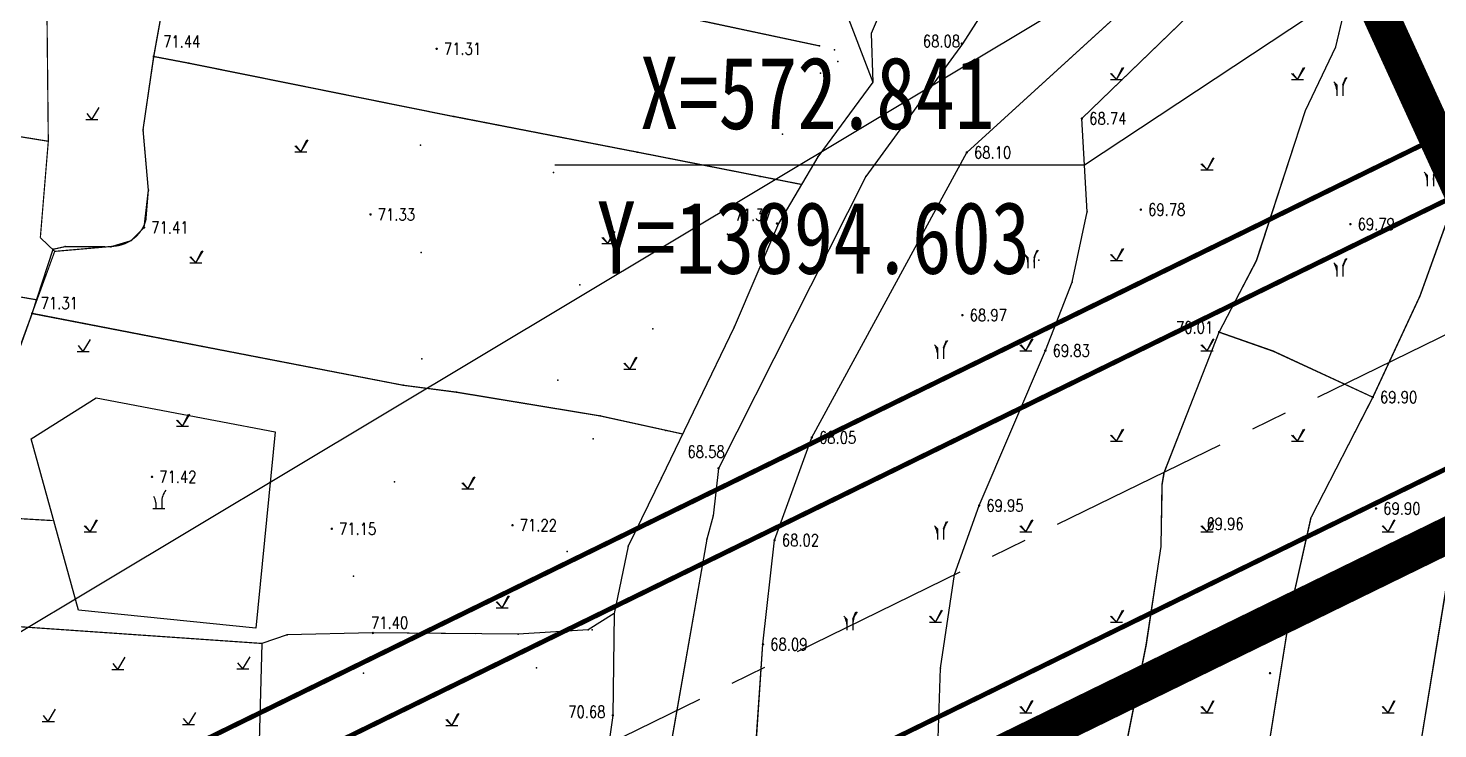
# Model space of a CAD drawing. Extents: x 10519 to 17598, y -625 to 2857.
# Drawn here: x 13783.9 to 13900.7, y 510.7 to 568.8 of the extents above; entities that cross this region are included whole.
import ezdxf
from ezdxf.enums import TextEntityAlignment as Align

# ---------------------------------------------------------------- set-up
doc = ezdxf.new("R2010")
doc.units = 0
doc.header["$MEASUREMENT"] = 0
for name, pattern in [('CENTER', [2, 1.25, -0.25, 0.25, -0.25]), ('CENTERX2', [4, 2.5, -0.5, 0.5, -0.5]), ('L94', [8, 5, -1.5, 0, -1.5])]:
    doc.linetypes.add(name, pattern=pattern)
doc.layers.get('0').update_dxf_attribs({"linetype": 'CONTINUOUS'})
for name, color, linetype in [('00000衢化东路中线', 1, 'CENTER'), ('00000道路边线', 2, 'CONTINUOUS'), ('0000原地形', 252, 'CONTINUOUS'), ('ASSIST', 252, 'CONTINUOUS'), ('DM-坐标', 7, 'CONTINUOUS'), ('GCD', 224, 'CONTINUOUS'), ('JZD', 1, 'CONTINUOUS')]:
    doc.layers.add(name, color=color, linetype=linetype)
doc.styles.add('DIMST', font='SimSun.ttf', dxfattribs={"width": 0.8})
doc.styles.add('HZ', font='txt8.shx', dxfattribs={"width": 0.8, "bigfont": 'hz.shx'})
doc.styles.add('正等线体', font='txt8.shx', dxfattribs={"width": 0.8, "bigfont": 'hz.shx'})
doc.linetypes.add('10421', pattern='A,2,[150,AAA.SHX,S=1,R=0,X=0,Y=1],1e-11', length=2)

# ---------------------------------------------------------------- blocks, each defined once
blk = doc.blocks.new('GC200')
at = {"linetype": 'Continuous', "const_width": 0.2, "flags": 128}
blk.add_lwpolyline([(-0.1, 0, 1), (0.1, 0, 1)], format="xyb", close=True, dxfattribs=at)
blk = doc.blocks.new('gc123')
for p, q in [((-1, 0), (1, 0)), ((0, 0), (-0.8, 1)), ((0, 0), (1.2, 2))]:
    blk.add_line(p, q)
blk = doc.blocks.new('gc246')
for p, q in [((0.5, 1.8), (1, 3)), ((-0.5, 1.8), (-1, 2.3)), ((-0.5, 1.8), (-0.5, 0)), ((0.5, 1.8), (0.5, 0))]:
    blk.add_line(p, q)
blk = doc.blocks.new('gc210')
for p, q in [((-1, 0), (1, 0)), ((-0.5, 1), (-0.5, 0)), ((0.5, 1), (0.5, 0))]:
    blk.add_line(p, q)
for centre, radius, start, end in [((3.4, 1.11), 2.91, 139.3312, 182.0887), ((-2.94, 0.81), 2.45, 4.3743, 29.0242)]:
    blk.add_arc(centre, radius, start, end)

msp = doc.modelspace()

# ---------------------------------------------------------------- linework, layer by layer
at = {"layer": '00000衢化东路中线', "color": 6, "linetype": 'CENTERX2', "ltscale": 6}
msp.add_line((13947.3, 565.89), (13646.26, 418.62), dxfattribs=at)
at = {"layer": '00000道路边线', "const_width": 0.4}
for points in [[(13527, 647.22), (13452.97, 598.22, 0.414214), (13447.89, 573.28), (13556.46, 409.23, 0.342677), (13577.38, 402.16), (13603.04, 411.08, 0.034015), (13641.8, 427.57), (13798.93, 504.44), (13908.41, 558, 0.372894), (13921.22, 588.12), (13845.8, 822.07, 0.46943), (13824.38, 830.66), (13712.85, 770.22), (13452.97, 598.22)], [(13601.4, 415.8, 0.034046), (13639.57, 432.05), (13797.9, 509.5), (13908.94, 563.82, 0.372894), (13919.19, 587.92), (13843.78, 821.82, 0.46943), (13828.07, 828.11), (13714.91, 766.79), (13451.84, 592.68), (13449.02, 578.82), (13560.84, 409.86), (13572.73, 405.84), (13601.4, 415.8)], [(13949.57, 7.08), (13982.27, 5.63, 0.427199), (14008.38, 30.61), (14008.38, 223.92, 0.078123), (13979.58, 407.1), (13942.92, 520.81, 0.456777), (13908.14, 535.6), (13803.04, 484.18), (13650.73, 409.67, -0.033896), (13609.6, 392.18), (12970.08, 170, 0.48251), (12960.76, 143.41, -0.48251), (12970.08, 170)], [(14006.38, 20.81), (14006.38, 223.92, 0.078123), (13977.68, 406.48), (13940.89, 520.61, 0.456777), (13913.06, 532.44), (13804.06, 479.12), (13652.96, 405.2, -0.033868), (13611.24, 387.46)], [(13910.34, 531.11), (13805.23, 479.69), (13652.96, 405.2, -0.033868), (13611.24, 387.46), (12971.72, 165.27, 0.48251), (12964.99, 146.07, -1), (12956.52, 140.74, -0.48251), (12968.44, 174.72)]]:
    msp.add_lwpolyline(points, format="xyb", dxfattribs=at)
at = {"layer": '0000原地形', "linetype": '10421'}
for p, q in [((13871.19, 561.32, 69.51), (13892.22, 581.69, 69.51)), ((13892.22, 567.26, 69.59), (13895.25, 580.09, 69.59)), ((13851.45, 570.67, 71.32), (13853.87, 564.35, 71.32)), ((13854.32, 569.74, 70.8), (13853.73, 568.37, 70.8)), ((13853.73, 568.37, 70.8), (13853.87, 564.35, 70.8)), ((13889.7, 561.98, 69.59), (13892.22, 567.26, 69.59)), ((13853.87, 564.35, 71.32), (13849.3, 558.16, 71.32)), ((13871.62, 553.58, 69.51), (13871.19, 561.32, 69.51)), ((13871.62, 553.58, 69.51), (13871.19, 561.32, 69.51)), ((13871.19, 561.32, 69.51), (13871.19, 561.32, 69.51)), ((13849.3, 558.16, 71.32), (13846.05, 552.62, 71.32)), ((13870.38, 547.76, 69.51), (13871.62, 553.58, 69.51)), ((13870.38, 547.76, 69.51), (13871.62, 553.58, 69.51)), ((13846.05, 552.62, 71.32), (13842.37, 544.02, 71.32)), ((13868.16, 542.08, 69.51), (13870.38, 547.76, 69.51)), ((13868.16, 542.08, 69.51), (13870.38, 547.76, 69.51)), ((13842.37, 544.02, 71.32), (13836.36, 531.52, 71.32)), ((13862.67, 529.23, 69.51), (13868.16, 542.08, 69.51)), ((13862.67, 529.23, 69.51), (13868.16, 542.08, 69.51)), ((13836.36, 531.52, 71.32), (13833.59, 525.88, 71.32)), ((13860.64, 523.53, 69.51), (13862.67, 529.23, 69.51)), ((13860.64, 523.53, 69.51), (13862.67, 529.23, 69.51)), ((13833.59, 525.88, 71.32), (13832.45, 520.29, 71.32)), ((13859.48, 515.74, 69.51), (13860.64, 523.53, 69.51)), ((13859.48, 515.74, 69.51), (13860.64, 523.53, 69.51)), ((13832.45, 520.29, 71.19), (13830.28, 518.92, 71.19)), ((13832.45, 520.29, 71.32), (13832.33, 511.84, 71.32)), ((13812.46, 518.67, 71.19), (13805.36, 518.52, 71.19)), ((13824.48, 518.57, 71.19), (13812.46, 518.67, 71.19)), ((13830.28, 518.92, 71.19), (13824.48, 518.57, 71.19)), ((13859.28, 509.95, 69.51), (13859.48, 515.74, 69.51)), ((13859.28, 509.95, 69.51), (13859.48, 515.74, 69.51)), ((13832.33, 511.84, 71.32), (13830.57, 499.68, 71.32))]:
    msp.add_line(p, q, dxfattribs=at)
at = {"layer": '0000原地形', "linetype": 'Continuous'}
for p, q in [((13861.65, 558.51, 67.99), (13880.99, 576.16, 67.99)), ((13866.38, 575.48, 68.14), (13861.29, 567.53, 68.14)), ((13794.31, 566.47, 71.27), (13795.23, 571.59, 71.27)), ((13836.46, 570.12, 71.34), (13849.45, 567.35, 71.34)), ((13861.29, 567.53, 68.14), (13853.3, 556.52, 68.14)), ((13793.42, 560.4, 71.27), (13794.31, 566.47, 71.27)), ((13794.31, 566.47, 71.27), (13797.21, 565.92, 71.27)), ((13797.21, 565.92, 71.27), (13819.16, 561.49, 71.27)), ((13885.66, 549.55, 69.9), (13889.7, 561.98, 69.9)), ((13834.35, 558.54, 71.3), (13819.16, 561.49, 71.3)), ((13793.86, 555.39, 71.27), (13793.42, 560.4, 71.27)), ((13847.95, 555.86, 71.3), (13834.35, 558.54, 71.3)), ((13848.81, 534.87, 67.99), (13861.65, 558.51, 67.99)), ((13903.65, 559.03, 69.79), (13899.18, 546.61, 69.79)), ((13853.3, 556.52, 68.14), (13841.08, 532.32, 68.14)), ((13793.5, 552.29, 71.27), (13793.86, 555.39, 71.27)), ((13790.75, 550.69, 71.27), (13792.44, 551.2, 71.27)), ((13792.44, 551.2, 71.27), (13793.5, 552.29, 71.27)), ((13784.24, 545.17, 71.27), (13785.96, 550.48, 71.27)), ((13785.96, 550.48, 71.27), (13786.98, 550.71, 71.27)), ((13786.98, 550.71, 71.27), (13790.75, 550.69, 71.27)), ((13882.55, 543.62, 69.9), (13885.66, 549.55, 69.9)), ((13899.18, 546.61, 69.79), (13895.28, 538.22, 69.79)), ((13781.8, 538.36, 71.27), (13784.24, 545.17, 71.27)), ((13784.24, 545.17, 71.26), (13814.96, 539.21, 71.26)), ((13878.01, 531.98, 69.9), (13882.55, 543.62, 69.9)), ((13882.55, 543.62, 69.9), (13887.03, 542.05, 69.9)), ((13887.03, 542.05, 69.9), (13895.28, 538.22, 69.9)), ((13814.96, 539.21, 71.26), (13819.38, 538.64, 71.26)), ((13819.38, 538.64, 71.26), (13831.28, 536.67, 71.26)), ((13895.28, 538.22, 69.9), (13890.18, 528.26, 69.9)), ((13831.28, 536.67, 71.26), (13838.11, 535.17, 71.26)), ((13845.73, 526.36, 67.99), (13848.81, 534.87, 67.99)), ((13841.08, 532.32, 68.14), (13840.64, 528.37, 68.14)), ((13877.84, 531, 69.9), (13878.01, 531.98, 69.9)), ((13877.74, 525.84, 69.9), (13877.84, 531, 69.9)), ((13840.64, 528.37, 68.14), (13840.13, 526.46, 68.14)), ((13888.52, 520.84, 70.08), (13890.18, 528.26, 70.08)), ((13840.13, 526.46, 68.14), (13835.9, 502.38, 68.14)), ((13844.77, 517.73, 67.99), (13845.73, 526.36, 67.99)), ((13876.52, 517.66, 69.9), (13877.74, 525.84, 69.9)), ((13899.03, 508.12, 70.08), (13901.73, 524.59, 70.08)), ((13886.53, 508.43, 70.08), (13888.52, 520.84, 70.08)), ((13843.25, 495.56, 67.99), (13844.77, 517.73, 67.99)), ((13874.83, 509.22, 69.9), (13876.52, 517.66, 69.9))]:
    msp.add_line(p, q, dxfattribs=at)
at = {"layer": '0000原地形'}
for p, q in [((13874.05, 564.56), (13874.55, 565.56)), ((13889.05, 564.56), (13889.55, 565.56)), ((13873.55, 565.06), (13874.05, 564.56)), ((13873.55, 564.56), (13874.55, 564.56)), ((13888.55, 565.06), (13889.05, 564.56)), ((13888.55, 564.56), (13889.55, 564.56)), ((13892.3, 563.72), (13892.3, 563.22)), ((13892.8, 563.72), (13892.8, 563.22)), ((13806.49, 558.57), (13806.99, 559.57)), ((13805.99, 559.07), (13806.49, 558.57)), ((13805.99, 558.57), (13806.99, 558.57)), ((13881.05, 557.56), (13881.55, 557.06)), ((13881.05, 557.06), (13882.05, 557.06)), ((13881.55, 557.06), (13882.05, 558.06)), ((13899.8, 556.22), (13899.8, 555.72)), ((13900.3, 556.22), (13900.3, 555.72)), ((13831.42, 551.45), (13831.92, 550.95)), ((13831.92, 550.95), (13832.42, 551.95)), ((13797.79, 549.35), (13798.29, 550.35)), ((13831.42, 550.95), (13832.42, 550.95)), ((13873.55, 550.06), (13874.05, 549.56)), ((13874.05, 549.56), (13874.55, 550.56)), ((13797.29, 549.85), (13797.79, 549.35)), ((13797.29, 549.35), (13798.29, 549.35)), ((13866.72, 549.41), (13866.72, 548.91)), ((13867.22, 549.41), (13867.22, 548.91)), ((13873.55, 549.56), (13874.55, 549.56)), ((13892.3, 548.72), (13892.3, 548.22)), ((13892.8, 548.72), (13892.8, 548.22)), ((13866.55, 542.06), (13867.05, 543.06)), ((13881.55, 542.06), (13882.05, 543.06)), ((13859.22, 541.91), (13859.22, 541.41)), ((13859.72, 541.91), (13859.72, 541.41)), ((13866.05, 542.56), (13866.55, 542.06)), ((13866.05, 542.06), (13867.05, 542.06)), ((13881.05, 542.56), (13881.55, 542.06)), ((13881.05, 542.06), (13882.05, 542.06)), ((13833.24, 541.05), (13833.74, 540.55)), ((13833.74, 540.55), (13834.24, 541.55)), ((13833.24, 540.55), (13834.24, 540.55)), ((13796.18, 536.31), (13796.68, 535.81)), ((13796.68, 535.81), (13797.18, 536.81)), ((13796.18, 535.81), (13797.18, 535.81)), ((13873.55, 535.06), (13874.05, 534.56)), ((13874.05, 534.56), (13874.55, 535.56)), ((13888.55, 535.06), (13889.05, 534.56)), ((13889.05, 534.56), (13889.55, 535.56)), ((13873.55, 534.56), (13874.55, 534.56)), ((13888.55, 534.56), (13889.55, 534.56)), ((13820.33, 530.63), (13820.83, 531.63)), ((13819.83, 531.13), (13820.33, 530.63)), ((13819.83, 530.63), (13820.83, 530.63)), ((13789.05, 527.05), (13789.55, 528.05)), ((13866.55, 527.06), (13867.05, 528.06)), ((13881.55, 527.06), (13882.05, 528.06)), ((13896.55, 527.06), (13897.05, 528.06)), ((13788.55, 527.55), (13789.05, 527.05)), ((13788.55, 527.05), (13789.55, 527.05)), ((13859.22, 526.91), (13859.22, 526.41)), ((13859.72, 526.91), (13859.72, 526.41)), ((13866.05, 527.56), (13866.55, 527.06)), ((13866.05, 527.06), (13867.05, 527.06)), ((13881.05, 527.56), (13881.55, 527.06)), ((13881.05, 527.06), (13882.05, 527.06)), ((13896.05, 527.56), (13896.55, 527.06)), ((13896.05, 527.06), (13897.05, 527.06)), ((13822.66, 521.25), (13823.16, 520.75)), ((13823.16, 520.75), (13823.66, 521.75)), ((13822.66, 520.75), (13823.66, 520.75)), ((13858.55, 520.06), (13859.05, 519.56)), ((13859.05, 519.56), (13859.55, 520.56)), ((13873.55, 520.06), (13874.05, 519.56)), ((13874.05, 519.56), (13874.55, 520.56)), ((13888.55, 520.06), (13889.05, 519.56)), ((13889.05, 519.56), (13889.55, 520.56)), ((13851.72, 519.41), (13851.72, 518.91)), ((13852.22, 519.41), (13852.22, 518.91)), ((13858.55, 519.56), (13859.55, 519.56)), ((13873.55, 519.56), (13874.55, 519.56)), ((13888.55, 519.56), (13889.55, 519.56)), ((13866.55, 512.06), (13867.05, 513.06)), ((13881.55, 512.06), (13882.05, 513.06)), ((13896.55, 512.06), (13897.05, 513.06)), ((13818.5, 511.49), (13819, 510.99)), ((13819, 510.99), (13819.5, 511.99)), ((13866.05, 512.56), (13866.55, 512.06)), ((13866.05, 512.06), (13867.05, 512.06)), ((13881.05, 512.56), (13881.55, 512.06)), ((13881.05, 512.06), (13882.05, 512.06)), ((13896.05, 512.56), (13896.55, 512.06)), ((13896.05, 512.06), (13897.05, 512.06)), ((13818.5, 510.99), (13819.5, 510.99))]:
    msp.add_line(p, q, dxfattribs=at)
for centre, major_axis, start_param, end_param in [((13891.08, 563.62), (0.865, 0.865), 5.574133, 6.004355), ((13894.25, 563.77), (1.03, 1.03), 1.646391, 2.392649), ((13901.75, 556.27), (1.03, 1.03), 1.646391, 2.392649), ((13898.58, 556.12), (0.865, 0.865), 5.574133, 6.004355), ((13868.67, 549.46), (1.03, 1.03), 1.646391, 2.392649), ((13865.5, 549.31), (0.865, 0.865), 5.574133, 6.004355), ((13891.08, 548.62), (0.865, 0.865), 5.574133, 6.004355), ((13894.25, 548.77), (1.03, 1.03), 1.646391, 2.392649), ((13858, 541.81), (0.865, 0.865), 5.574133, 6.004355), ((13861.17, 541.96), (1.03, 1.03), 1.646391, 2.392649), ((13861.17, 526.96), (1.03, 1.03), 1.646391, 2.392649), ((13858, 526.81), (0.865, 0.865), 5.574133, 6.004355), ((13850.5, 519.31), (0.865, 0.865), 5.574133, 6.004355), ((13853.67, 519.46), (1.03, 1.03), 1.646391, 2.392649)]:
    msp.add_ellipse(centre, major_axis=major_axis, ratio=1, start_param=start_param, end_param=end_param, dxfattribs=at)
at = {"layer": '0000原地形', "linetype": 'Continuous'}
for p in [(13861.24, 567.54, 68.08), (13861.29, 567.53, 68.08), (13794.31, 566.47, 71.44), (13817.74, 567.11, 71.31), (13849.45, 567.35, 71.31), (13850.7, 567.01, 71.17), (13797.21, 565.92, 71.29), (13850.98, 566.05, 70.91), (13849.53, 565.1, 71.11), (13853.87, 564.35, 70.55), (13836.33, 563.9, 71.33), (13819.16, 561.49, 71.37), (13871.19, 561.32, 68.74), (13793.42, 560.4, 71.52), (13846.38, 560.03, 71.17), (13816.41, 559.12, 71.34), (13834.35, 558.54, 71.32), (13849.3, 558.16, 70.65), (13861.65, 558.51, 68.1), (13827.42, 556.84, 71.33), (13844.55, 556.53, 71.3), (13845.66, 556.3, 71.31), (13853.3, 556.52, 68.18), (13793.86, 555.39, 71.49), (13841.33, 553.7, 71.3), (13871.62, 553.58, 69.2), (13845.93, 552.62, 71.37), (13792.44, 551.2, 71.49), (13793.5, 552.29, 71.41), (13841.83, 551.75, 71.25), (13846.05, 551.79, 71.41), (13785.96, 550.48, 71.31), (13786.98, 550.71, 71.4), (13790.75, 550.69, 71.47), (13816.46, 550.22, 71.32), (13867.61, 549.57, 68.97), (13870.38, 547.76, 69.81), (13829.59, 547.55, 71.33), (13784.24, 545.17, 71.31), (13835.64, 543.88, 71.3), (13842.37, 544.02, 71.42), (13868.16, 542.08, 69.83), (13816.51, 541.41, 71.35), (13827.78, 539.62, 71.31), (13814.96, 539.21, 71.26), (13819.38, 538.64, 71.25), (13831.28, 536.67, 71.21), (13836.72, 535.47, 71.27), (13848.81, 534.87, 68.05), (13830.7, 534.77, 71.09), (13836.36, 531.52, 71.23), (13841.08, 532.32, 68.58), (13814.26, 531.2, 71.22), (13862.67, 529.23, 69.95), (13840.64, 528.37, 68.23), (13824.02, 527.6, 71.22), (13833.59, 525.88, 71.08), (13840.13, 526.46, 68.33), (13845.73, 526.36, 68.02), (13828.54, 525.43, 71.03), (13810.85, 523.38, 71.28), (13860.64, 523.53, 69.91), (13832.45, 520.29, 71.16), (13805.36, 518.52, 71.37), (13812.46, 518.67, 71.4), (13824.48, 518.57, 71.41), (13830.28, 518.92, 71.17), (13830.62, 518.92, 71.19), (13844.77, 517.73, 68.09), (13811.69, 515.33, 70.65), (13826.01, 515.77, 70.67), (13859.48, 515.74, 69.94), (13832.33, 511.84, 70.68)]:
    msp.add_point(p, dxfattribs=at)
at = {"layer": 'ASSIST', "color": 252, "flags": 128}
for points in [[(13247.56, 861.47), (13247.56, 861.47), (13394, 957), (13947, 617), (13562, 386)], [(13802.76, 519.08), (13788.08, 520.56), (13784.16, 534.76), (13789.54, 538.18), (13804.37, 535.34)]]:
    msp.add_lwpolyline(points, close=True, dxfattribs=at)
for points in [[(13874.22, 642), (13874.22, 638.44), (13871.66, 623.46), (13869.91, 613.16), (13867.04, 600.5), (13863.77, 586.69), (13860.52, 578.88), (13858.86, 575.01), (13856.5, 571.21), (13854.32, 569.74), (13853.73, 568.37), (13853.87, 564.35)], [(13861.26, 495.6), (13860.78, 505.85), (13860.44, 508.69), (13859.28, 509.95), (13859.48, 515.74), (13860.64, 523.53), (13862.67, 529.23), (13868.16, 542.08), (13870.38, 547.76), (13871.62, 553.58), (13871.19, 561.32), (13892.22, 581.69), (13894.47, 596.89), (13894.27, 598.51), (13893.62, 600.13), (13892.72, 601.37)], [(13889.7, 561.98), (13892.22, 567.26), (13895.25, 580.09), (13895.25, 580.65), (13894.79, 580.88), (13892.55, 581.53), (13892.22, 581.69)], [(13784.91, 551.44), (13786.1, 550.31)], [(13832.45, 520.29), (13830.28, 518.92), (13824.48, 518.57), (13812.46, 518.67), (13805.36, 518.52)], [(13805.36, 518.52), (13803.27, 517.8), (13803.04, 509.67), (13802.22, 507.96), (13801.99, 505.86), (13802.02, 501.94), (13801.96, 498.76), (13793.09, 498.58), (13780.78, 497.95), (13778.98, 498.61)]]:
    msp.add_lwpolyline(points, dxfattribs=at)
for points, elevation in [([(13891.42, 639.19), (13886.65, 609.29), (13881.58, 593.59), (13866.38, 575.48), (13861.29, 567.53), (13853.3, 556.52), (13841.08, 532.32), (13840.64, 528.37), (13840.13, 526.46), (13835.9, 502.38), (13835.94, 491.86), (13836.68, 477.6), (13839.91, 472.34), (13841.24, 468.28), (13839.88, 464.63), (13840.17, 461.52), (13841.01, 460.15), (13842.88, 454.66), (13844.29, 449.62), (13845.48, 444.47), (13845.65, 437.64), (13844.99, 429.87), (13843.33, 422.99), (13838.81, 416.13)], 68.14), ([(13846.63, 415.3), (13849.21, 421.28), (13852.8, 435.64), (13852.41, 440.56), (13848.22, 466.52), (13843.25, 495.56), (13844.77, 517.73), (13845.73, 526.36), (13848.81, 534.87), (13861.65, 558.51), (13880.99, 576.16), (13885.94, 582.19), (13889.35, 594.73), (13892.72, 601.37), (13893.79, 610.34), (13897.38, 636.54), (13897.5, 638.15)], 67.99)]:
    msp.add_lwpolyline(points, dxfattribs=dict(at, elevation=elevation))
msp.add_lwpolyline([(13784.91, 551.44, 0.1, 0.1, 0), (13784.91, 551.44, 0.1, 0.1, 0), (13785.57, 559.44, 0.1, 0.1, 0), (13785.41, 574.93, 0.1, 0.1, 0), (13786.91, 586.35, 0.1, 0.1, 0), (13788.53, 591.3, 0.1, 0.1, 0), (13796.46, 608.06, 0, 0, 0)], format="xyseb", dxfattribs=at)
at = {"layer": 'ASSIST', "color": 252, "const_width": 0.1, "flags": 128}
for points, elevation in [([(13794.31, 566.47), (13795.23, 571.59), (13797.01, 579), (13800.47, 577.9), (13819.38, 573.71)], 71.27), ([(13819.38, 573.71), (13827.9, 571.96), (13836.46, 570.12), (13849.45, 567.35)], 71.34), ([(13781.8, 538.36), (13784.24, 545.17), (13785.96, 550.48), (13786.98, 550.71), (13790.75, 550.69), (13792.44, 551.2), (13793.5, 552.29), (13793.86, 555.39), (13793.42, 560.4), (13794.31, 566.47), (13797.21, 565.92), (13819.16, 561.49)], 71.27), ([(13793.65, 552.87), (13793.86, 555.39), (13793.42, 560.4), (13794.31, 566.47), (13797.21, 565.92), (13819.16, 561.49)], 71.27), ([(13910.15, 565.19), (13905.39, 564.45), (13904.95, 564.37), (13904.56, 564.16), (13904.4, 563.78), (13904.32, 563.25), (13903.65, 559.03), (13899.18, 546.61), (13895.28, 538.22)], 69.79), ([(13874.83, 509.22), (13876.52, 517.66), (13877.74, 525.84), (13877.84, 531), (13878.01, 531.98), (13882.55, 543.62), (13885.66, 549.55), (13889.7, 561.98)], 69.9), ([(13847.95, 555.86), (13834.35, 558.54), (13819.16, 561.49)], 71.3), ([(13820.95, 561.14), (13819.16, 561.49)], 71.3), ([(13784.63, 546.29), (13739.73, 554.08)], 71.15), ([(13784.24, 545.17), (13814.96, 539.21), (13819.38, 538.64), (13831.28, 536.67), (13838.11, 535.17)], 71.26), ([(13784.24, 545.17), (13814.96, 539.21), (13819.38, 538.64), (13820.95, 538.38)], 71.26), ([(13882.55, 543.62), (13887.03, 542.05), (13895.28, 538.22), (13890.18, 528.26)], 69.9), ([(13778.77, 528.41), (13785.92, 527.99)], 71.31), ([(13885.08, 501.38), (13886.53, 508.43), (13888.52, 520.84), (13890.18, 528.26)], 70.08), ([(13899.14, 507.65), (13899.03, 508.12), (13901.73, 524.59)], 70.08)]:
    msp.add_lwpolyline(points, dxfattribs=dict(at, elevation=elevation))
at = {"layer": 'ASSIST', "color": 252, "elevation": 71.32, "flags": 128}
msp.add_lwpolyline([(13851.45, 570.67, 0.00000207, 0.00000207, 0), (13853.87, 564.35, 0.00000207, 0.00000207, 0), (13849.3, 558.16, 0.00000207, 0.00000207, 0), (13846.05, 552.62, 0.00000207, 0.00000207, 0), (13842.37, 544.02, 0.00000207, 0.00000207, 0), (13836.36, 531.52, 0.00000207, 0.00000207, 0), (13833.59, 525.88, 0.00000207, 0.00000207, 0), (13832.45, 520.29, 0.00000207, 0.00000207, 0), (13832.33, 511.84, 0.00000207, 0.00000207, 0), (13830.57, 499.68, 0.00000207, 0.00000207, 0)], format="xyseb", dxfattribs=at)
at = {"layer": 'ASSIST', "color": 252, "const_width": 0.1, "flags": 128}
for points in [[(13785.57, 559.44), (13744.35, 566.15)], [(13786.1, 550.31), (13780.32, 534.47)], [(13779.29, 519.46), (13803.27, 517.8)]]:
    msp.add_lwpolyline(points, dxfattribs=at)
at = {"layer": 'ASSIST', "color": 252}
for points in [[(13861.26, 495.6), (13860.78, 505.85), (13860.44, 508.69), (13859.28, 509.95), (13859.48, 515.74), (13860.64, 523.53), (13862.67, 529.23), (13868.16, 542.08), (13870.38, 547.76), (13871.62, 553.58), (13871.19, 561.32), (13871.19, 561.32)], [(13820.95, 518.6), (13812.46, 518.67), (13805.36, 518.52)]]:
    msp.add_lwpolyline(points, dxfattribs=at)
at = {"layer": 'ASSIST', "color": 252, "const_width": 0.1, "elevation": 71.69, "flags": 128}
msp.add_lwpolyline([(13793.65, 552.87, -0.310977), (13791.03, 550.74), (13786.1, 550.31)], format="xyb", dxfattribs=at)
at = {"layer": 'DM-坐标', "linetype": 'ByBlock'}
msp.add_line((13871.41, 557.45), (13827.54, 557.45), dxfattribs=at)
msp.add_lwpolyline([(13894.6, 572.84), (13871.41, 557.45)], dxfattribs=at)
at = {"layer": 'JZD', "linetype": 'L94', "ltscale": 2, "flags": 128}
msp.add_lwpolyline([(13268.34, 851.36, 3, 3, 0), (13248.54, 838.27, 3, 3, 0), (13558.91, 369.28, 3, 3, 0), (13611.24, 387.46, 3, 3, 0.033868), (13652.96, 405.2, 3, 3, 0), (13913.06, 532.44, 3, 3, 0), (13894.6, 572.84, 3, 3, 0), (13860.14, 593.14, 3, 3, 0), (13886.5, 637.91, 3, 3, 0.035272), (13890.89, 646.74, 3, 3, 0), (13896.13, 659.44, 3, 3, 0), (13836.59, 844.12, 3, 3, 0), (13693.23, 768.68, 3, 3, 0), (13683.08, 774.5, 3, 3, 0), (13430.04, 607.03, 3, 3, 0), (13268.34, 851.36, 0, 0, 0)], format="xyseb", dxfattribs=at)

# ---------------------------------------------------------------- block references
at = {"layer": 'ASSIST', "color": 252}
ref = msp.add_blockref('GC200', (13794.31, 566.47, 71.44), dxfattribs=dict(at, xscale=0.5, yscale=0.5, zscale=0.5))
ref.add_attrib('height', '71.44', dxfattribs={"layer": 'GCD', "linetype": 'Continuous', "height": 1, "style": '正等线体', "width": 0.8}).set_placement((13795.08, 567.71, 71.44), align=Align.MIDDLE_LEFT)
ref = msp.add_blockref('GC200', (13817.74, 567.11, 71.31), dxfattribs=dict(at, xscale=0.5, yscale=0.5, zscale=0.5))
ref.add_attrib('height', '71.31', dxfattribs={"layer": 'GCD', "linetype": 'Continuous', "height": 1, "style": '正等线体', "width": 0.8}).set_placement((13818.34, 567.11, 71.31), align=Align.MIDDLE_LEFT)
ref = msp.add_blockref('GC200', (13861.24, 567.54, 68.08), dxfattribs=dict(at, xscale=0.5, yscale=0.5, zscale=0.5))
ref.add_attrib('height', '68.08', dxfattribs={"layer": 'GCD', "linetype": 'Continuous', "height": 1, "style": '正等线体', "width": 0.8}).set_placement((13858.01, 567.74, 68.08), align=Align.MIDDLE_LEFT)
at = {"layer": 'ASSIST', "color": 252, "xscale": 0.5, "yscale": 0.5}
for name, p in [('gc123', (13874.05, 564.56)), ('gc123', (13889.05, 564.56)), ('gc246', (13892.55, 563.22)), ('gc123', (13789.18, 561.24)), ('gc123', (13806.49, 558.57)), ('gc123', (13881.55, 557.06)), ('gc246', (13900.05, 555.72)), ('gc123', (13831.92, 550.95)), ('gc123', (13797.79, 549.35)), ('gc246', (13866.97, 548.91)), ('gc123', (13874.05, 549.56)), ('gc246', (13892.55, 548.22)), ('gc123', (13788.46, 542)), ('gc123', (13866.55, 542.06)), ('gc123', (13881.55, 542.06)), ('gc246', (13859.47, 541.41)), ('gc123', (13833.74, 540.55)), ('gc123', (13796.68, 535.81)), ('gc123', (13874.05, 534.56)), ('gc123', (13889.05, 534.56)), ('gc123', (13820.33, 530.63)), ('gc210', (13794.72, 529)), ('gc123', (13789.05, 527.05)), ('gc246', (13859.47, 526.41)), ('gc123', (13866.55, 527.06)), ('gc123', (13881.55, 527.06)), ('gc123', (13896.55, 527.06)), ('gc123', (13823.16, 520.75)), ('gc246', (13851.97, 518.91)), ('gc123', (13859.05, 519.56)), ('gc123', (13874.05, 519.56)), ('gc123', (13889.05, 519.56)), ('gc123', (13791.33, 515.65)), ('gc123', (13801.68, 515.69)), ('gc123', (13866.55, 512.06)), ('gc123', (13881.55, 512.06)), ('gc123', (13896.55, 512.06)), ('gc123', (13785.57, 511.34)), ('gc123', (13797.18, 511.07)), ('gc123', (13819, 510.99))]:
    msp.add_blockref(name, p, dxfattribs=at)
at = {"layer": 'ASSIST', "color": 252}
ref = msp.add_blockref('GC200', (13871.19, 561.32, 68.74), dxfattribs=dict(at, xscale=0.5, yscale=0.5, zscale=0.5))
ref.add_attrib('height', '68.74', dxfattribs={"layer": 'GCD', "linetype": 'Continuous', "height": 1, "style": '正等线体', "width": 0.8}).set_placement((13871.79, 561.32, 68.74), align=Align.MIDDLE_LEFT)
ref = msp.add_blockref('GC200', (13861.65, 558.51, 68.1), dxfattribs=dict(at, xscale=0.5, yscale=0.5, zscale=0.5))
ref.add_attrib('height', '68.10', dxfattribs={"layer": 'GCD', "linetype": 'Continuous', "height": 1, "style": '正等线体', "width": 0.8}).set_placement((13862.25, 558.51, 68.1), align=Align.MIDDLE_LEFT)
ref = msp.add_blockref('GC200', (13861.65, 558.51, 68.1), dxfattribs=dict(at, xscale=0.5, yscale=0.5, zscale=0.5))
ref.add_attrib('height', '68.10', dxfattribs={"layer": 'GCD', "linetype": 'Continuous', "height": 1, "style": '正等线体', "width": 0.8}).set_placement((13862.25, 558.51, 68.1), align=Align.MIDDLE_LEFT)
ref = msp.add_blockref('GC200', (13812.26, 553.37, 71.33), dxfattribs=dict(at, xscale=0.5, yscale=0.5, zscale=0.5))
ref.add_attrib('height', '71.33', dxfattribs={"layer": 'GCD', "linetype": 'Continuous', "height": 1, "style": '正等线体', "width": 0.8}).set_placement((13812.86, 553.37, 71.33), align=Align.MIDDLE_LEFT)
ref = msp.add_blockref('GC200', (13845.93, 552.62, 71.37), dxfattribs=dict(at, xscale=0.5, yscale=0.5, zscale=0.5))
ref.add_attrib('height', '71.37', dxfattribs={"layer": 'GCD', "linetype": 'Continuous', "height": 1, "style": '正等线体', "width": 0.8}).set_placement((13842.42, 553.34, 71.37), align=Align.MIDDLE_LEFT)
ref = msp.add_blockref('GC200', (13876.07, 553.77, 69.78), dxfattribs=dict(at, xscale=0.5, yscale=0.5, zscale=0.5))
ref.add_attrib('height', '69.78', dxfattribs={"layer": 'GCD', "linetype": 'Continuous', "height": 1, "style": 'HZ', "width": 0.8}).set_placement((13876.67, 553.77, 69.78), align=Align.MIDDLE_LEFT)
ref = msp.add_blockref('GC200', (13793.5, 552.29, 71.41), dxfattribs=dict(at, xscale=0.5, yscale=0.5, zscale=0.5))
ref.add_attrib('height', '71.41', dxfattribs={"layer": 'GCD', "linetype": 'Continuous', "height": 1, "style": '正等线体', "width": 0.8}).set_placement((13794.1, 552.29, 71.41), align=Align.MIDDLE_LEFT)
ref = msp.add_blockref('GC200', (13893.43, 552.57, 69.79), dxfattribs=dict(at, xscale=0.5, yscale=0.5, zscale=0.5))
ref.add_attrib('height', '69.79', dxfattribs={"layer": 'GCD', "linetype": 'Continuous', "height": 1, "style": 'HZ', "width": 0.8}).set_placement((13894.03, 552.57, 69.79), align=Align.MIDDLE_LEFT)
ref = msp.add_blockref('GC200', (13784.24, 545.17, 71.31), dxfattribs=dict(at, xscale=0.5, yscale=0.5, zscale=0.5))
ref.add_attrib('height', '71.31', dxfattribs={"layer": 'GCD', "linetype": 'Continuous', "height": 1, "style": '正等线体', "width": 0.8}).set_placement((13784.94, 546.02, 71.31), align=Align.MIDDLE_LEFT)
ref = msp.add_blockref('GC200', (13861.29, 545.02, 68.97), dxfattribs=dict(at, xscale=0.5, yscale=0.5, zscale=0.5))
ref.add_attrib('height', '68.97', dxfattribs={"layer": 'GCD', "linetype": 'Continuous', "height": 1, "style": '正等线体', "width": 0.8}).set_placement((13861.89, 545.02, 68.97), align=Align.MIDDLE_LEFT)
ref = msp.add_blockref('GC200', (13882.55, 543.62, 70.01), dxfattribs=dict(at, xscale=0.5, yscale=0.5, zscale=0.5))
ref.add_attrib('height', '70.01', dxfattribs={"layer": 'GCD', "linetype": 'Continuous', "height": 1, "style": 'HZ', "width": 0.8}).set_placement((13878.98, 544, 70.01), align=Align.MIDDLE_LEFT)
ref = msp.add_blockref('GC200', (13868.16, 542.08, 69.83), dxfattribs=dict(at, xscale=0.5, yscale=0.5, zscale=0.5))
ref.add_attrib('height', '69.83', dxfattribs={"layer": 'GCD', "linetype": 'Continuous', "height": 1, "style": '正等线体', "width": 0.8}).set_placement((13868.76, 542.08, 69.83), align=Align.MIDDLE_LEFT)
ref = msp.add_blockref('GC200', (13895.28, 538.22, 69.9), dxfattribs=dict(at, xscale=0.5, yscale=0.5, zscale=0.5))
ref.add_attrib('height', '69.90', dxfattribs={"layer": 'GCD', "linetype": 'Continuous', "height": 1, "style": 'HZ', "width": 0.8}).set_placement((13895.88, 538.22, 69.9), align=Align.MIDDLE_LEFT)
ref = msp.add_blockref('GC200', (13848.81, 534.87, 68.05), dxfattribs=dict(at, xscale=0.5, yscale=0.5, zscale=0.5))
ref.add_attrib('height', '68.05', dxfattribs={"layer": 'GCD', "linetype": 'Continuous', "height": 1, "style": '正等线体', "width": 0.8}).set_placement((13849.41, 534.87, 68.05), align=Align.MIDDLE_LEFT)
ref = msp.add_blockref('GC200', (13841.08, 532.32, 68.58), dxfattribs=dict(at, xscale=0.5, yscale=0.5, zscale=0.5))
ref.add_attrib('height', '68.58', dxfattribs={"layer": 'GCD', "linetype": 'Continuous', "height": 1, "style": '正等线体', "width": 0.8}).set_placement((13838.51, 533.7, 68.58), align=Align.MIDDLE_LEFT)
ref = msp.add_blockref('GC200', (13794.16, 531.61, 71.42), dxfattribs=dict(at, xscale=0.5, yscale=0.5, zscale=0.5))
ref.add_attrib('height', '71.42', dxfattribs={"layer": 'GCD', "linetype": 'Continuous', "height": 1, "style": 'HZ', "width": 0.8}).set_placement((13794.76, 531.61, 71.42), align=Align.MIDDLE_LEFT)
ref = msp.add_blockref('GC200', (13862.67, 529.23, 69.95), dxfattribs=dict(at, xscale=0.5, yscale=0.5, zscale=0.5))
ref.add_attrib('height', '69.95', dxfattribs={"layer": 'GCD', "linetype": 'Continuous', "height": 1, "style": '正等线体', "width": 0.8}).set_placement((13863.27, 529.23, 69.95), align=Align.MIDDLE_LEFT)
ref = msp.add_blockref('GC200', (13895.55, 528.99, 69.9), dxfattribs=dict(at, xscale=0.5, yscale=0.5, zscale=0.5))
ref.add_attrib('height', '69.90', dxfattribs={"layer": 'GCD', "linetype": 'Continuous', "height": 1, "style": 'HZ', "width": 0.8}).set_placement((13896.15, 528.99, 69.9), align=Align.MIDDLE_LEFT)
ref = msp.add_blockref('GC200', (13809.05, 527.31, 71.14), dxfattribs=dict(at, xscale=0.5, yscale=0.5, zscale=0.5))
ref.add_attrib('height', '71.15', dxfattribs={"layer": 'GCD', "linetype": 'Continuous', "height": 1, "style": 'HZ', "width": 0.8}).set_placement((13809.65, 527.31, 71.14), align=Align.MIDDLE_LEFT)
ref = msp.add_blockref('GC200', (13824.02, 527.6, 71.22), dxfattribs=dict(at, xscale=0.5, yscale=0.5, zscale=0.5))
ref.add_attrib('height', '71.22', dxfattribs={"layer": 'GCD', "linetype": 'Continuous', "height": 1, "style": '正等线体', "width": 0.8}).set_placement((13824.62, 527.6, 71.22), align=Align.MIDDLE_LEFT)
ref = msp.add_blockref('GC200', (13886.77, 515.33, 69.96), dxfattribs=dict(at, xscale=0.5, yscale=0.5, zscale=0.5))
ref.add_attrib('height', '69.96', dxfattribs={"layer": 'GCD', "linetype": 'Continuous', "height": 1, "style": 'HZ', "width": 0.8}).set_placement((13881.5, 527.71, 69.96), align=Align.MIDDLE_LEFT)
ref = msp.add_blockref('GC200', (13845.73, 526.36, 68.02), dxfattribs=dict(at, xscale=0.5, yscale=0.5, zscale=0.5))
ref.add_attrib('height', '68.02', dxfattribs={"layer": 'GCD', "linetype": 'Continuous', "height": 1, "style": '正等线体', "width": 0.8}).set_placement((13846.33, 526.36, 68.02), align=Align.MIDDLE_LEFT)
ref = msp.add_blockref('GC200', (13812.46, 518.67, 71.4), dxfattribs=dict(at, xscale=0.5, yscale=0.5, zscale=0.5))
ref.add_attrib('height', '71.40', dxfattribs={"layer": 'GCD', "linetype": 'Continuous', "height": 1, "style": '正等线体', "width": 0.8}).set_placement((13812.3, 519.52, 71.4), align=Align.MIDDLE_LEFT)
ref = msp.add_blockref('GC200', (13844.77, 517.73, 68.09), dxfattribs=dict(at, xscale=0.5, yscale=0.5, zscale=0.5))
ref.add_attrib('height', '68.09', dxfattribs={"layer": 'GCD', "linetype": 'Continuous', "height": 1, "style": '正等线体', "width": 0.8}).set_placement((13845.37, 517.73, 68.09), align=Align.MIDDLE_LEFT)
ref = msp.add_blockref('GC200', (13832.33, 511.84, 70.68), dxfattribs=dict(at, xscale=0.5, yscale=0.5, zscale=0.5))
ref.add_attrib('height', '70.68', dxfattribs={"layer": 'GCD', "linetype": 'Continuous', "height": 1, "style": '正等线体', "width": 0.8}).set_placement((13828.64, 512.13, 70.68), align=Align.MIDDLE_LEFT)
at = {"layer": 'GCD', "linetype": 'Continuous'}
ref = msp.add_blockref('GC200', (13794.31, 566.47, 71.44), dxfattribs=dict(at, xscale=0.5, yscale=0.5, zscale=0.5))
ref.add_attrib('height', '71.44', dxfattribs={"linetype": 'Continuous', "height": 1, "style": '正等线体', "width": 0.8}).set_placement((13795.08, 567.71, 71.44), align=Align.MIDDLE_LEFT)
ref = msp.add_blockref('GC200', (13817.74, 567.11, 71.31), dxfattribs=dict(at, xscale=0.5, yscale=0.5, zscale=0.5))
ref.add_attrib('height', '71.31', dxfattribs={"linetype": 'Continuous', "height": 1, "style": '正等线体', "width": 0.8}).set_placement((13818.34, 567.11, 71.31), align=Align.MIDDLE_LEFT)
ref = msp.add_blockref('GC200', (13861.24, 567.54, 68.08), dxfattribs=dict(at, xscale=0.5, yscale=0.5, zscale=0.5))
ref.add_attrib('height', '68.08', dxfattribs={"linetype": 'Continuous', "height": 1, "style": '正等线体', "width": 0.8}).set_placement((13858.01, 567.74, 68.08), align=Align.MIDDLE_LEFT)
ref = msp.add_blockref('GC200', (13871.19, 561.32, 68.74), dxfattribs=dict(at, xscale=0.5, yscale=0.5, zscale=0.5))
ref.add_attrib('height', '68.74', dxfattribs={"linetype": 'Continuous', "height": 1, "style": '正等线体', "width": 0.8}).set_placement((13871.79, 561.32, 68.74), align=Align.MIDDLE_LEFT)
ref = msp.add_blockref('GC200', (13861.65, 558.51, 68.1), dxfattribs=dict(at, xscale=0.5, yscale=0.5, zscale=0.5))
ref.add_attrib('height', '68.10', dxfattribs={"linetype": 'Continuous', "height": 1, "style": '正等线体', "width": 0.8}).set_placement((13862.25, 558.51, 68.1), align=Align.MIDDLE_LEFT)
ref = msp.add_blockref('GC200', (13861.65, 558.51, 68.1), dxfattribs=dict(at, xscale=0.5, yscale=0.5, zscale=0.5))
ref.add_attrib('height', '68.10', dxfattribs={"linetype": 'Continuous', "height": 1, "style": '正等线体', "width": 0.8}).set_placement((13862.25, 558.51, 68.1), align=Align.MIDDLE_LEFT)
ref = msp.add_blockref('GC200', (13812.26, 553.37, 71.33), dxfattribs=dict(at, xscale=0.5, yscale=0.5, zscale=0.5))
ref.add_attrib('height', '71.33', dxfattribs={"linetype": 'Continuous', "height": 1, "style": '正等线体', "width": 0.8}).set_placement((13812.86, 553.37, 71.33), align=Align.MIDDLE_LEFT)
ref = msp.add_blockref('GC200', (13845.93, 552.62, 71.37), dxfattribs=dict(at, xscale=0.5, yscale=0.5, zscale=0.5))
ref.add_attrib('height', '71.37', dxfattribs={"linetype": 'Continuous', "height": 1, "style": '正等线体', "width": 0.8}).set_placement((13842.42, 553.34, 71.37), align=Align.MIDDLE_LEFT)
ref = msp.add_blockref('GC200', (13876.07, 553.77, 69.78), dxfattribs=dict(at, xscale=0.5, yscale=0.5, zscale=0.5))
ref.add_attrib('height', '69.78', dxfattribs={"linetype": 'Continuous', "height": 1, "style": 'HZ', "width": 0.8}).set_placement((13876.67, 553.77, 69.78), align=Align.MIDDLE_LEFT)
ref = msp.add_blockref('GC200', (13793.5, 552.29, 71.41), dxfattribs=dict(at, xscale=0.5, yscale=0.5, zscale=0.5))
ref.add_attrib('height', '71.41', dxfattribs={"linetype": 'Continuous', "height": 1, "style": '正等线体', "width": 0.8}).set_placement((13794.1, 552.29, 71.41), align=Align.MIDDLE_LEFT)
ref = msp.add_blockref('GC200', (13893.43, 552.57, 69.79), dxfattribs=dict(at, xscale=0.5, yscale=0.5, zscale=0.5))
ref.add_attrib('height', '69.79', dxfattribs={"linetype": 'Continuous', "height": 1, "style": 'HZ', "width": 0.8}).set_placement((13894.03, 552.57, 69.79), align=Align.MIDDLE_LEFT)
ref = msp.add_blockref('GC200', (13784.24, 545.17, 71.31), dxfattribs=dict(at, xscale=0.5, yscale=0.5, zscale=0.5))
ref.add_attrib('height', '71.31', dxfattribs={"linetype": 'Continuous', "height": 1, "style": '正等线体', "width": 0.8}).set_placement((13784.94, 546.02, 71.31), align=Align.MIDDLE_LEFT)
ref = msp.add_blockref('GC200', (13861.29, 545.02, 68.97), dxfattribs=dict(at, xscale=0.5, yscale=0.5, zscale=0.5))
ref.add_attrib('height', '68.97', dxfattribs={"linetype": 'Continuous', "height": 1, "style": '正等线体', "width": 0.8}).set_placement((13861.89, 545.02, 68.97), align=Align.MIDDLE_LEFT)
ref = msp.add_blockref('GC200', (13882.55, 543.62, 70.01), dxfattribs=dict(at, xscale=0.5, yscale=0.5, zscale=0.5))
ref.add_attrib('height', '70.01', dxfattribs={"linetype": 'Continuous', "height": 1, "style": 'HZ', "width": 0.8}).set_placement((13878.98, 544, 70.01), align=Align.MIDDLE_LEFT)
ref = msp.add_blockref('GC200', (13868.16, 542.08, 69.83), dxfattribs=dict(at, xscale=0.5, yscale=0.5, zscale=0.5))
ref.add_attrib('height', '69.83', dxfattribs={"linetype": 'Continuous', "height": 1, "style": '正等线体', "width": 0.8}).set_placement((13868.76, 542.08, 69.83), align=Align.MIDDLE_LEFT)
ref = msp.add_blockref('GC200', (13895.28, 538.22, 69.9), dxfattribs=dict(at, xscale=0.5, yscale=0.5, zscale=0.5))
ref.add_attrib('height', '69.90', dxfattribs={"linetype": 'Continuous', "height": 1, "style": 'HZ', "width": 0.8}).set_placement((13895.88, 538.22, 69.9), align=Align.MIDDLE_LEFT)
ref = msp.add_blockref('GC200', (13848.81, 534.87, 68.05), dxfattribs=dict(at, xscale=0.5, yscale=0.5, zscale=0.5))
ref.add_attrib('height', '68.05', dxfattribs={"linetype": 'Continuous', "height": 1, "style": '正等线体', "width": 0.8}).set_placement((13849.41, 534.87, 68.05), align=Align.MIDDLE_LEFT)
ref = msp.add_blockref('GC200', (13841.08, 532.32, 68.58), dxfattribs=dict(at, xscale=0.5, yscale=0.5, zscale=0.5))
ref.add_attrib('height', '68.58', dxfattribs={"linetype": 'Continuous', "height": 1, "style": '正等线体', "width": 0.8}).set_placement((13838.51, 533.7, 68.58), align=Align.MIDDLE_LEFT)
ref = msp.add_blockref('GC200', (13862.67, 529.23, 69.95), dxfattribs=dict(at, xscale=0.5, yscale=0.5, zscale=0.5))
ref.add_attrib('height', '69.95', dxfattribs={"linetype": 'Continuous', "height": 1, "style": '正等线体', "width": 0.8}).set_placement((13863.27, 529.23, 69.95), align=Align.MIDDLE_LEFT)
ref = msp.add_blockref('GC200', (13895.55, 528.99, 69.9), dxfattribs=dict(at, xscale=0.5, yscale=0.5, zscale=0.5))
ref.add_attrib('height', '69.90', dxfattribs={"linetype": 'Continuous', "height": 1, "style": 'HZ', "width": 0.8}).set_placement((13896.15, 528.99, 69.9), align=Align.MIDDLE_LEFT)
ref = msp.add_blockref('GC200', (13824.02, 527.6, 71.22), dxfattribs=dict(at, xscale=0.5, yscale=0.5, zscale=0.5))
ref.add_attrib('height', '71.22', dxfattribs={"linetype": 'Continuous', "height": 1, "style": '正等线体', "width": 0.8}).set_placement((13824.62, 527.6, 71.22), align=Align.MIDDLE_LEFT)
ref = msp.add_blockref('GC200', (13886.77, 515.33, 69.96), dxfattribs=dict(at, xscale=0.5, yscale=0.5, zscale=0.5))
ref.add_attrib('height', '69.96', dxfattribs={"linetype": 'Continuous', "height": 1, "style": 'HZ', "width": 0.8}).set_placement((13881.5, 527.71, 69.96), align=Align.MIDDLE_LEFT)
ref = msp.add_blockref('GC200', (13845.73, 526.36, 68.02), dxfattribs=dict(at, xscale=0.5, yscale=0.5, zscale=0.5))
ref.add_attrib('height', '68.02', dxfattribs={"linetype": 'Continuous', "height": 1, "style": '正等线体', "width": 0.8}).set_placement((13846.33, 526.36, 68.02), align=Align.MIDDLE_LEFT)
ref = msp.add_blockref('GC200', (13812.46, 518.67, 71.4), dxfattribs=dict(at, xscale=0.5, yscale=0.5, zscale=0.5))
ref.add_attrib('height', '71.40', dxfattribs={"linetype": 'Continuous', "height": 1, "style": '正等线体', "width": 0.8}).set_placement((13812.3, 519.52, 71.4), align=Align.MIDDLE_LEFT)
ref = msp.add_blockref('GC200', (13844.77, 517.73, 68.09), dxfattribs=dict(at, xscale=0.5, yscale=0.5, zscale=0.5))
ref.add_attrib('height', '68.09', dxfattribs={"linetype": 'Continuous', "height": 1, "style": '正等线体', "width": 0.8}).set_placement((13845.37, 517.73, 68.09), align=Align.MIDDLE_LEFT)
ref = msp.add_blockref('GC200', (13832.33, 511.84, 70.68), dxfattribs=dict(at, xscale=0.5, yscale=0.5, zscale=0.5))
ref.add_attrib('height', '70.68', dxfattribs={"linetype": 'Continuous', "height": 1, "style": '正等线体', "width": 0.8}).set_placement((13828.64, 512.13, 70.68), align=Align.MIDDLE_LEFT)

# ---------------------------------------------------------------- texts
at = {"layer": 'DM-坐标', "linetype": 'ByBlock', "style": 'DIMST', "width": 0.8}
for s, p in [('X=572.841', (13834.55, 560.45)), ('Y=13894.603', (13830.99, 548.45))]:
    msp.add_text(s, height=6, dxfattribs=at).set_placement(p)

doc.saveas('drawing.dxf')
